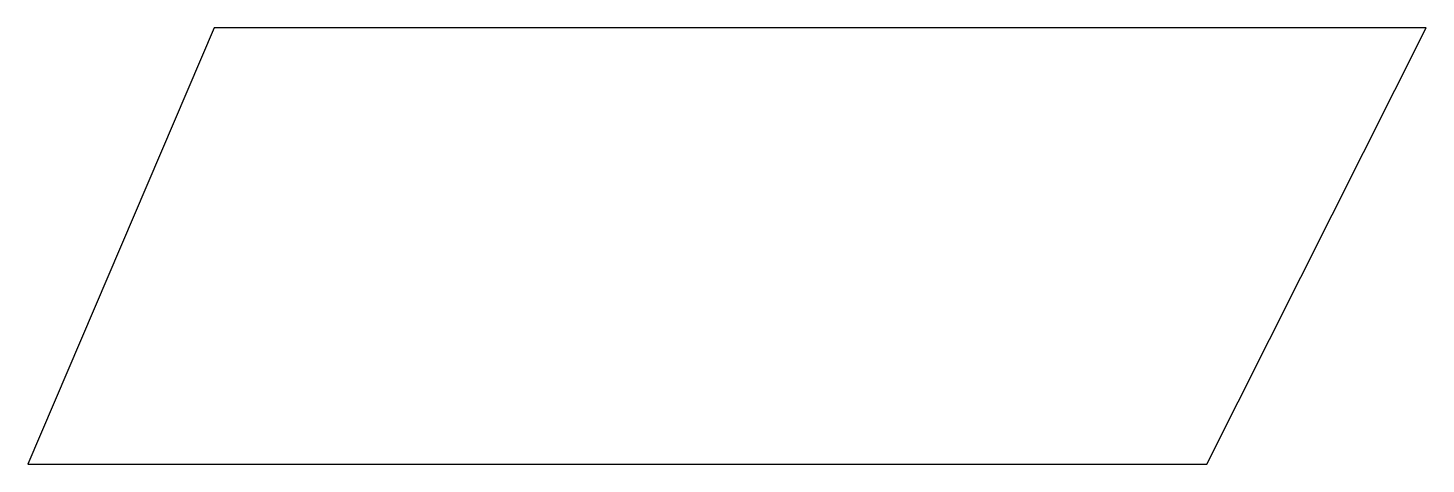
# Model space of a CAD drawing. Extents: x 14.2 to 37.4, y 10.2 to 17.5.
import ezdxf

# ---------------------------------------------------------------- set-up
doc = ezdxf.new("R2010")
doc.units = 0
doc.header["$MEASUREMENT"] = 0
doc.layers.get('0').update_dxf_attribs({"linetype": 'CONTINUOUS'})

msp = doc.modelspace()

# ---------------------------------------------------------------- linework, layer by layer
for p, q in [((17.304, 17.462), (14.216, 10.229)), ((37.408, 17.462), (17.304, 17.462)), ((33.772, 10.229), (37.408, 17.462)), ((14.216, 10.229), (33.772, 10.229))]:
    msp.add_line(p, q)

doc.saveas('drawing.dxf')
